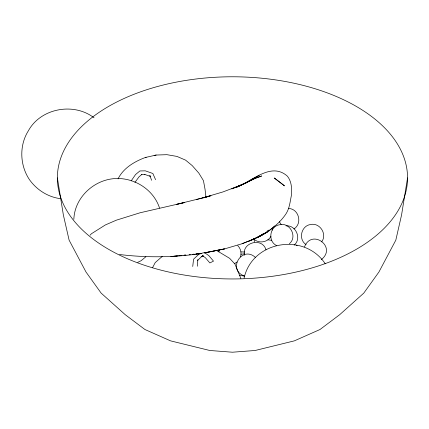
<?xml version="1.0" encoding="UTF-8"?>
<svg xmlns="http://www.w3.org/2000/svg" width="429" height="429" viewBox="0 0 429 429"><rect width="100%" height="100%" fill="white"/><g stroke="black" fill="none" stroke-linecap="round" stroke-linejoin="round"><path stroke-width="0.64" d="M254.306 242.02L254.199 239.157M192.728 266.489L193.57 259.202L198.761 254.338L203.367 252.788L204.751 252.783L208.816 255.604L213.503 261.127L209.867 262.939L205.352 257.684L202.338 255.561L203.132 255.882M197.34 266.248L197.849 259.792L197.533 260.467L202.021 256.204L201.174 256.714L203.502 255.957M73.847 219.208C74.684 197.061 94.782 178.888 116.645 178.507C135.328 178.083 153.759 190.068 159.556 208.086M218.924 251.893L219.203 250.145M240.594 256.858C241.661 252.949 240.749 248.466 237.763 245.635M244.063 278.158C252.322 240.766 304.37 232.175 325.279 263.819M407.55 177.869A175.086 101.083 0 0 1 144.922 265.412A175.086 101.083 0 0 1 144.922 90.326A175.086 101.083 0 0 1 407.55 177.869L401.582 214.87L395.822 240.138L378.925 272.007L363.776 293.12L339.682 314.693L320.007 329.499L294.364 340.857L255.121 350.493L232.464 352.214L209.808 350.493L170.56 340.857L144.922 329.499L125.247 314.693L101.147 293.12L85.998 272.007L69.107 240.138L63.342 214.87L57.379 177.869M304.472 246.889C311.824 228.308 337.296 247.066 321.316 259.609M152.552 267.669L155.223 262.575L162.264 256.419M118.055 178.882C123.338 168.071 134.465 161.54 145.377 157.481L146.187 157.266M270.946 236.223C267.905 242.632 258.194 243.897 253.448 238.68M321.637 241.859C327.568 234.282 319.803 222.329 310.521 224.528C301.11 225.761 298.08 239.511 306.097 244.637M134.931 182.384L139.05 176.818L141.87 174.415L141.259 174.555L144.991 174.469L144.535 174.356L150.772 176.523L149.785 175.568L151.646 180.303M274.56 225.96C266.098 235.124 253.373 239.125 242.085 243.742L224.501 248.911L204.59 252.869L214.87 250.804M90.069 235.194L91.441 233.73L105.373 224.941L116.35 220.174L140.101 212.768L184.449 202.568L176.416 204.397L207.99 196.611M289.339 243.774C297.726 237.001 290.165 222.179 279.805 224.71C269.594 226.024 267.39 241.484 276.802 245.683M294.149 245.12C301.957 238.776 295.951 224.844 286.036 225.858M236.974 262.028L234.545 263.679M293.924 228.947C302.654 223.654 298.89 208.8 288.658 208.462M145.871 256.751L141.189 260.666L137.763 262.35M263.722 233.419L259.883 235.977C270.19 230.512 279.681 223.418 286.164 213.572C289.629 208.06 290.095 201.485 291.42 195.27C291.988 188.765 291.672 181.494 287.403 176.196C270.763 161.25 251.356 182.18 235.435 187.596M267.015 231.226L268.661 230.132M255.201 177.568L245.313 183.317L259.164 175.434M256.333 176.963L257.464 176.351M255.196 178.4L236.063 187.323M236.352 187.328L240.004 185.714M243.05 184.368L244.879 183.564M249.608 240.894L254.697 238.69L242.085 243.742M255.786 178.18L261.685 175.954L254.762 178.41L246.369 182.652L231.842 188.873L243.64 184.1L222.978 191.924L202.81 197.882L210.95 195.71L196.439 199.528M240.894 254.22L244.61 253.845M145.377 157.481L156.145 155.046L166.913 154.681L176.952 156.419L185.575 160.135L192.192 165.578L198.815 173.096L203.448 180.652L205.03 189.205L205.931 196.895M154.129 155.47L156.145 155.046M216.152 250.552L224.501 248.911L204.542 252.858M244.761 252.016L240.948 251.877M196.085 253.989L201.389 253.453C174.33 257.502 146.723 257.824 119.568 254.52M189.168 254.729L190.455 254.595M192.385 254.392L194.316 254.188M195.597 254.054L201.389 253.453M177.536 255.882L170.908 256.558L177.445 255.909M178.861 255.748L181.51 255.48M184.159 255.207L185.484 255.073M192.112 254.397L194.096 254.193M178.754 255.781L182.019 255.453M183.982 255.255L185.945 255.062M271.643 240.294L267.83 239.8M244.299 276.115L239.312 275.204M296.208 245.383L297.141 245.544M60.939 198.74C48.209 197.227 36.781 189.999 29.403 179.579C19.798 165.213 19.112 145.399 28.378 130.781C40.76 108.103 73.842 102.156 94.037 117.798M244.358 275.992C226.759 269.766 242.213 245.061 255.459 257.475M216.956 250.702L229.628 258.322L234.947 264.06L240.873 278.469M279.333 221.713L281.183 224.549M266.007 249.871C262.478 236.996 241.548 242.262 244.487 255.25M155.582 179.703L152.863 173.493L145.297 170.828L139.881 170.962L135.532 174.555L131.188 180.877M272.179 228.389L272.469 230.148M267.38 231.912L256.966 237.65L249.512 240.948L263.465 234.229L256.966 237.65L267.38 231.912M282.614 184.325L274.27 177.987L284.47 185.87L282.614 184.325"/></g></svg>
